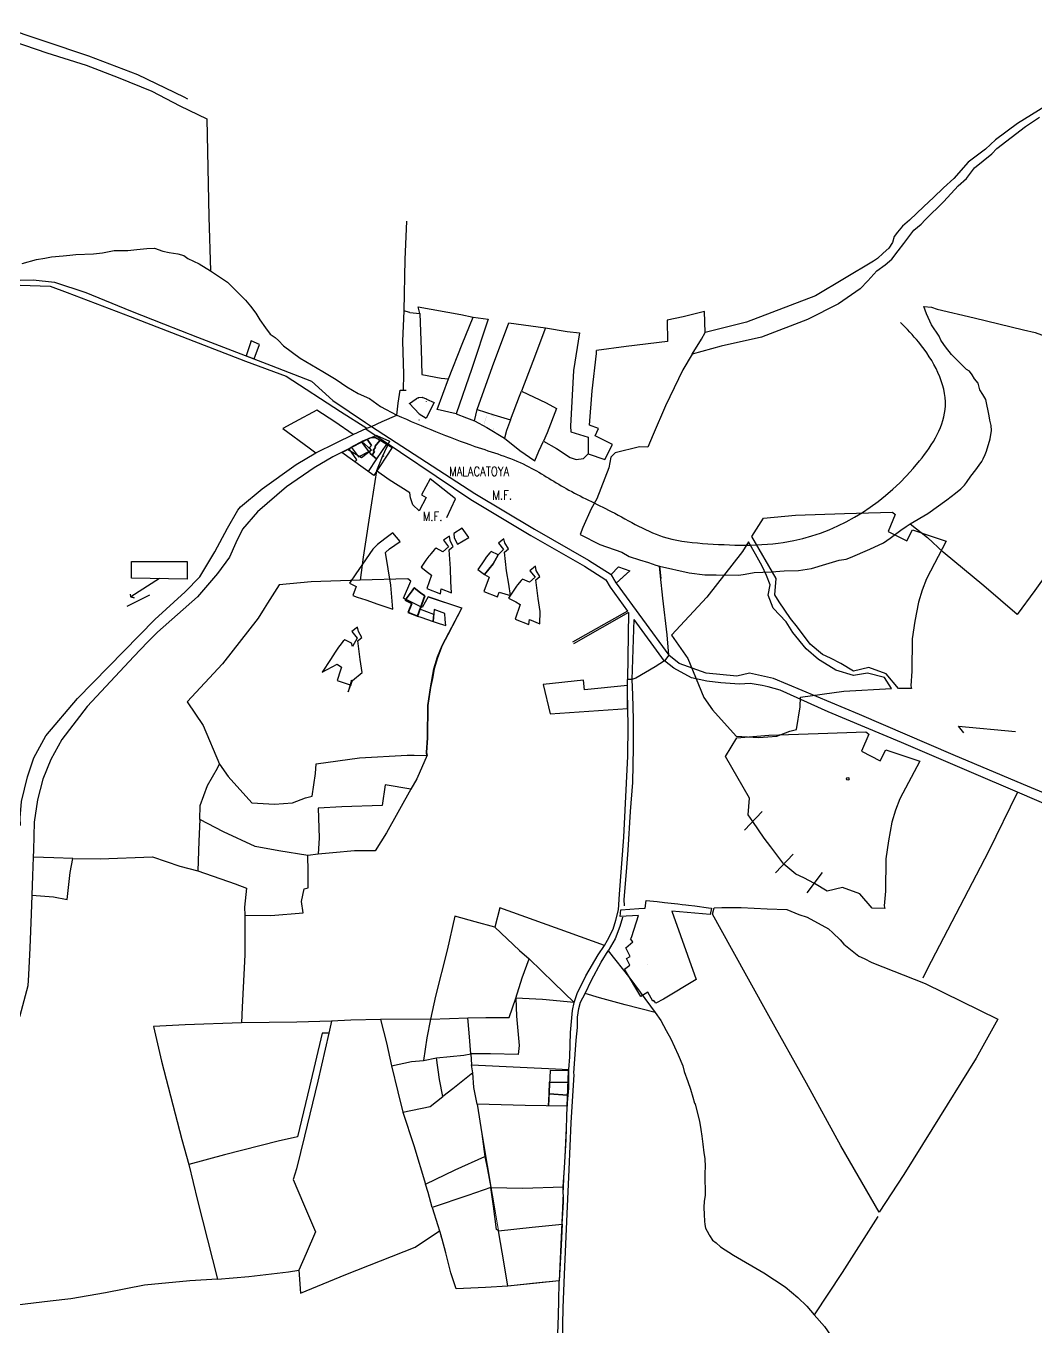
# Model space of a CAD drawing. Header units: metres. Extents: x 615852 to 659911, y 1301217 to 1325118.
# Drawn here: x 641066 to 643254, y 1320519 to 1323336 of the extents above; entities that cross this region are included whole.
import ezdxf
from ezdxf.enums import TextEntityAlignment as Align

# ---------------------------------------------------------------- set-up
doc = ezdxf.new("R2010")
doc.units = ezdxf.units.M
doc.layers.add('1ER CEDULA', color=7, linetype='Continuous', lineweight=0)
for name, color, linetype in [('2', 1, 'Continuous'), ('Circulo', 2, 'Continuous'), ('CVL_CUADCON_LIN', 8, 'Continuous'), ('CVL_CUADCON_TIT', 1, 'Continuous')]:
    doc.layers.add(name, color=color, linetype=linetype)
doc.styles.add('ROMANS', font='ROMANS', dxfattribs={"height": 0.2})

# ---------------------------------------------------------------- blocks, each defined once
blk = doc.blocks.new('f')
at = {"color": 2, "ltscale": 10, "flags": 128}
for points in [[(626128.5, 1343141.1), (626128.6, 1343140.4), (626128.6, 1343140.8), (626128.8, 1343140.8), (626128.6, 1343140.8), (626128.4, 1343140.7)], [(626142.9, 1343151), (626142.9, 1343150.4), (626142.9, 1343150.7), (626143.1, 1343150.7), (626142.9, 1343150.7), (626142.7, 1343150.7)], [(626147.5, 1343153.2), (626147.5, 1343152.6), (626147.5, 1343152.9), (626147.7, 1343152.9), (626147.5, 1343152.9), (626147.3, 1343152.9)], [(626156.7, 1343154.3), (626156.7, 1343153.7), (626156.7, 1343154), (626157, 1343154), (626156.7, 1343154), (626156.5, 1343154)], [(626165.5, 1343150.9), (626165.5, 1343150.2), (626165.5, 1343150.5), (626165.7, 1343150.5), (626165.5, 1343150.5), (626165.3, 1343150.5)]]:
    blk.add_lwpolyline(points, dxfattribs=at)
at = {"color": 3, "ltscale": 10, "flags": 128}
for points in [[(626128.6, 1343140.8), (626142.9, 1343150.7)], [(626128.6, 1343140.8), (626149.6, 1343118.7)], [(626147.5, 1343152.9), (626142.9, 1343150.7)], [(626156.7, 1343154), (626147.5, 1343152.9)], [(626165.5, 1343150.5), (626156.7, 1343154)]]:
    blk.add_lwpolyline(points, dxfattribs=at)
at = {"color": 1, "ltscale": 10, "flags": 128}
for points in [[(626164.6, 1343145), (626164.6, 1343144.3), (626164.6, 1343144.7), (626164.8, 1343144.7), (626164.6, 1343144.7), (626164.4, 1343144.7)], [(626181.7, 1343143.4), (626164.9, 1343108.9)], [(626149.6, 1343118.7), (626164.9, 1343108.9)]]:
    blk.add_lwpolyline(points, dxfattribs=at)
at = {"layer": '2', "color": 3, "linetype": 'Continuous'}
blk.add_line((626165.5, 1343150.5), (626181.7, 1343143.4), dxfattribs=at)
blk = doc.blocks.new('d1')
at = {"color": 3, "ltscale": 10}
for p, q in [((626133.2, 1343098.4), (626143.6, 1343112.6)), ((626143.6, 1343112.6), (626170.8, 1343097.3)), ((626098.2, 1343074.9), (626120.2, 1343087.3)), ((626120.2, 1343087.3), (626123.4, 1343083.2)), ((626123.4, 1343083.2), (626137.7, 1343071.9)), ((626127.8, 1343079.7), (626132.5, 1343087.4)), ((626129.7, 1343089.8), (626134.3, 1343097.3)), ((626132.5, 1343087.4), (626129.7, 1343089.8)), ((626134.3, 1343097.3), (626133.2, 1343098.4)), ((626157.7, 1343104.6), (626137.7, 1343071.9)), ((626137.7, 1343071.9), (626120.1, 1343043.9)), ((626137.7, 1343071.9), (626127.8, 1343079.7))]:
    blk.add_line(p, q, dxfattribs=at)
at = {"color": 3, "ltscale": 10, "flags": 128}
for points in [[(626104.6, 1343107.1), (626116, 1343113.5), (626125.7, 1343100.1), (626121.6, 1343095.6), (626124.3, 1343091.2), (626121.6, 1343085.5)], [(626116, 1343113.5), (626119.8, 1343115.6), (626124.6, 1343117.4), (626133.9, 1343117.6), (626142.3, 1343113.3), (626143.6, 1343112.6), (626133.2, 1343098.4), (626134.3, 1343097.3), (626129.7, 1343089.8), (626132.5, 1343087.4), (626127.8, 1343079.7), (626123.4, 1343083.2), (626121.6, 1343085.5), (626124.3, 1343091.2), (626121.6, 1343095.6), (626125.7, 1343100.1)]]:
    blk.add_lwpolyline(points, close=True, dxfattribs=at)
blk.add_lwpolyline([(626170.8, 1343097.3), (626132.6, 1343035.6)], dxfattribs=at)
at = {"color": 1, "ltscale": 10, "flags": 128}
blk.add_lwpolyline([(626153.9, 1343077.8), (626150.4, 1343079)], dxfattribs=at)
blk = doc.blocks.new('di')
at = {"color": 3, "ltscale": 10}
for p, q in [((626132.6, 1343035.6), (626061.7, 1343083)), ((626094.8, 1343067.9), (626077.2, 1343091.7)), ((626082.7, 1343094.7), (626098.2, 1343074.9)), ((626090.7, 1343063.6), (626094.8, 1343067.9))]:
    blk.add_line(p, q, dxfattribs=at)
at = {"color": 4, "ltscale": 10, "flags": 128}
blk.add_lwpolyline([(626077.2, 1343091.7), (626061.7, 1343083)], dxfattribs=at)
at = {"color": 3, "ltscale": 10, "flags": 128}
blk.add_lwpolyline([(626104.6, 1343107.1), (626082.7, 1343094.7)], dxfattribs=at)
at = {"color": 4}
blk.add_blockref('d1', (0, 0), dxfattribs=at)
blk = doc.blocks.new('d-1')
at = {"color": 3, "ltscale": 10}
blk.add_line((626077.2, 1343091.7), (626082.7, 1343094.7), dxfattribs=at)
at = {"color": 4}
blk.add_blockref('di', (0, 0), dxfattribs=at)

msp = doc.modelspace()

# ---------------------------------------------------------------- linework, layer by layer
at = {"color": 1, "ltscale": 10, "flags": 128}
for points in [[(641917.58558, 1322483.72647), (641917.58558, 1322483.03249), (641917.58558, 1322483.37948), (641917.8227, 1322483.37948), (641917.58558, 1322483.37948), (641917.37136, 1322483.37948)], [(641750.10215, 1322412.77605), (641771.38243, 1322423.87183), (641786.34753, 1322403.59649), (641808.69237, 1322415.24751), (641793.72737, 1322435.52275), (641809.18256, 1322443.58134), (641814.02247, 1322445.18949), (641823.32211, 1322445.1141), (641831.56653, 1322440.55718), (641846.7275, 1322431.42272), (641859.5757, 1322423.68169), (641819.41996, 1322363.1874), (641750.10215, 1322412.77605)]]:
    msp.add_lwpolyline(points, dxfattribs=at)
at = {"color": 1, "lineweight": 30}
msp.add_lwpolyline([(641913.93547, 1322058.53914), (641921.27909, 1322056.02301), (641948.08449, 1322046.99687), (641949.30213, 1322062.16719), (641919.4187, 1322073.612), (641913.93547, 1322058.53914)], close=True, dxfattribs=at)
at = {"color": 1}
msp.add_lwpolyline([(642369.27242, 1321858.65657), (642368.97802, 1321908.35567), (642275.69092, 1321899.05077), (642273.69842, 1321919.45367), (642186.36702, 1321910.39417), (642201.21182, 1321846.49587)], close=True, dxfattribs=at)
at = {"layer": '1ER CEDULA', "color": 1, "ltscale": 0.5, "flags": 128}
msp.add_lwpolyline([(642238.40102, 1320997.37317), (642221.35602, 1320619.23217), (642109.54002, 1320607.27017), (642043.03002, 1321001.59917)], close=True, dxfattribs=at)
at = {"layer": '2', "color": 1, "linetype": 'Continuous'}
for p, q in [((641053.31702, 1322786.05717), (641081.26702, 1322787.01417)), ((641081.26702, 1322787.01417), (641081.26702, 1322787.01417)), ((641081.26702, 1322787.01417), (641127.75002, 1322781.32417)), ((641127.75002, 1322781.32417), (641195.54002, 1322759.07017)), ((641195.54002, 1322759.07017), (641292.25902, 1322719.47117)), ((641292.25902, 1322719.47117), (641363.59402, 1322691.11017)), ((641897.44702, 1322715.64817), (641884.49702, 1322719.23417)), ((641897.44702, 1322715.64817), (641919.03902, 1322713.56917)), ((641363.59402, 1322691.11017), (641437.21602, 1322662.74317)), ((642034.87902, 1322705.95417), (642067.13702, 1322701.56517)), ((642112.09102, 1322693.84517), (642191.08402, 1322682.49517)), ((641437.21602, 1322662.74317), (641597.15302, 1322601.40817)), ((641597.15302, 1322601.40817), (641684.22802, 1322567.16717)), ((641684.22802, 1322567.16717), (641730.89002, 1322525.13317)), ((641730.89002, 1322525.13317), (641801.16802, 1322477.45817)), ((642037.46202, 1322481.53317), (642043.35602, 1322505.91917)), ((641774.69202, 1322452.09917), (641804.70002, 1322465.25217)), ((641801.16802, 1322477.45817), (641814.61602, 1322469.04317)), ((641804.70002, 1322465.25217), (641814.61602, 1322469.04317)), ((642981.37802, 1322258.16817), (643018.66502, 1322228.35317)), ((642438.74802, 1322166.80617), (642441.23302, 1322139.60717)), ((642458.92702, 1321973.60917), (642448.99302, 1321961.43017)), ((642378.53302, 1321921.42417), (642369.13202, 1321921.44417)), ((643213.91802, 1321677.19417), (643151.40402, 1321548.72617)), ((641698.87202, 1321543.16117), (641676.76102, 1321540.15817)), ((643151.40402, 1321548.72617), (643018.25002, 1321293.84017)), ((643018.25002, 1321293.84017), (643008.5628, 1321274.32849)), ((641727.84702, 1321181.44317), (641722.20302, 1321155.02317)), ((641942.54602, 1321185.81717), (641834.05502, 1321184.52217)), ((642029.79002, 1321110.40417), (642031.01102, 1321086.76517)), ((641927.37002, 1321096.13417), (641955.33002, 1321102.17417)), ((642034.02402, 1321069.47617), (642031.01102, 1321086.76517)), ((642911.13399, 1320758.44181), (642833.95702, 1320637.25017)), ((642833.95702, 1320637.25017), (642773.29802, 1320545.37617))]:
    msp.add_line(p, q, dxfattribs=at)
at = {"layer": '2', "color": 1, "linetype": 'Continuous', "lineweight": 30}
for p, q in [((641322.94302, 1320609.69817), (641238.04902, 1320593.10417)), ((641420.52502, 1320618.89517), (641322.94302, 1320609.69817)), ((641481.00102, 1320622.32517), (641420.52502, 1320618.89517)), ((641118.08902, 1320574.55117), (640987.21202, 1320559.57917)), ((641163.07102, 1320579.79317), (641118.08902, 1320574.55117)), ((641238.04902, 1320593.10417), (641163.07102, 1320579.79317))]:
    msp.add_line(p, q, dxfattribs=at)
at = {"layer": '2', "color": 1, "linetype": 'Continuous'}
for points in [[(641009.99702, 1323336.38617), (641201.43202, 1323271.93417), (641307.29502, 1323231.30017), (641407.55302, 1323183.05317), (641415.92902, 1323178.96917)], [(641037.36802, 1323303.54217), (641110.74202, 1323278.22617), (641196.05402, 1323251.35917)], [(641196.05402, 1323251.35917), (641265.36002, 1323224.78117), (641338.21802, 1323195.65317), (641399.38102, 1323163.24717), (641457.50602, 1323135.67517)], [(643344.37902, 1323206.14517), (643214.12802, 1323125.34717), (643166.54302, 1323089.86717), (643144.65102, 1323069.83517), (643106.99002, 1323041.45017), (643076.17502, 1323006.44217), (643053.77502, 1322986.15817), (643031.88102, 1322965.10917), (643011.00602, 1322945.33017), (642980.20202, 1322915.91317), (642964.93202, 1322903.23817), (642954.23302, 1322889.79117), (642946.59202, 1322880.65817), (642943.26202, 1322867.44917), (642935.10602, 1322855.01317), (642922.88802, 1322844.11017), (642910.41602, 1322833.20817), (642901.76502, 1322827.38117), (642776.09902, 1322752.41817), (642627.09502, 1322695.29617), (642537.61502, 1322672.35717)], [(641457.50602, 1323135.67517), (641462.14702, 1322923.44917), (641465.46102, 1322806.02417)], [(642873.18402, 1322766.95317), (642889.98802, 1322784.20017), (642909.59702, 1322806.27017), (642927.66302, 1322819.19317), (642941.66302, 1322831.61717), (642955.67402, 1322849.63217), (642967.64802, 1322865.11017), (642989.30402, 1322894.03717), (643005.33802, 1322907.47317), (643013.99502, 1322916.35017), (643054.22102, 1322956.42117), (643085.79602, 1322990.15617), (643103.61302, 1323005.87617), (643120.93802, 1323029.22117), (643139.51702, 1323044.43117), (643158.35002, 1323059.64017), (643169.29902, 1323071.05317), (643231.39102, 1323118.70217), (643261.41302, 1323138.97117)], [(641889.98202, 1322913.90217), (641886.76102, 1322830.80117), (641884.49702, 1322719.23417)], [(641057.71102, 1322821.88317), (641088.72602, 1322830.96717), (641106.77002, 1322833.47017), (641121.25802, 1322836.23517), (641146.41702, 1322838.97717), (641160.64802, 1322840.47217), (641173.60802, 1322841.71517), (641211.97502, 1322843.15917), (641231.54302, 1322845.15117), (641256.96102, 1322850.43417), (641286.43302, 1322850.11717), (641306.25402, 1322852.10917), (641327.60102, 1322854.60517), (641344.62502, 1322855.07717), (641362.65102, 1322848.93917), (641375.85702, 1322846.11617), (641394.65202, 1322843.28017), (641407.60202, 1322839.44117), (641416.48102, 1322832.81417), (641441.10102, 1322821.07117), (641465.46102, 1322806.02417)], [(641465.46102, 1322806.02417), (641502.75802, 1322781.54717), (641517.21102, 1322767.28417), (641529.63302, 1322754.29617), (641541.80402, 1322742.32517), (641552.44902, 1322729.84917), (641563.59602, 1322714.32217), (641572.45902, 1322700.32517), (641584.87202, 1322682.50817), (641594.75302, 1322669.27117), (641605.66202, 1322661.62417), (641613.27002, 1322655.00017), (641623.91802, 1322643.79417), (641660.19502, 1322617.03217), (641709.17102, 1322588.46317), (641737.59002, 1322570.61217), (641761.18602, 1322554.80517), (641785.80102, 1322540.52017), (641810.16902, 1322529.54017), (641834.01602, 1322512.46217), (641869.29202, 1322493.58017)], [(641053.29402, 1322774.87417), (641118.07802, 1322772.95817), (641155.39802, 1322759.40917), (641291.47102, 1322707.02017), (641541.27602, 1322610.42217), (641629.37102, 1322577.95817), (641747.35502, 1322501.46317), (641804.70002, 1322465.25217)], [(642873.18402, 1322766.95317), (642825.86002, 1322735.03117), (642759.22302, 1322700.86117), (642659.04002, 1322662.44317), (642572.36102, 1322642.80217), (642509.31602, 1322625.90817)], [(641884.49702, 1322719.23417), (641881.31202, 1322653.67017), (641883.96002, 1322582.75617), (641882.99702, 1322547.68517)], [(641919.03902, 1322713.56917), (641915.76602, 1322728.06317), (642007.95902, 1322711.34817), (642034.87902, 1322705.95417)], [(641919.03902, 1322713.56917), (641922.18002, 1322635.53817), (641923.59202, 1322581.65517), (641965.49702, 1322573.43417), (641980.99302, 1322572.38417)], [(642537.61502, 1322672.35717), (642535.67702, 1322718.36317), (642489.66702, 1322706.76917), (642455.35302, 1322699.72617), (642455.51102, 1322653.47017), (642366.05402, 1322642.22317), (642302.01102, 1322633.71717)], [(642981.37802, 1322258.16817), (643020.04302, 1322280.45117), (643061.26502, 1322310.35417), (643079.84202, 1322325.05517), (643091.04002, 1322334.18117), (643099.18602, 1322341.78817), (643103.77302, 1322348.13217), (643112.94702, 1322361.32917), (643123.64602, 1322375.03017), (643130.78102, 1322385.18117), (643136.38702, 1322393.04817), (643139.44902, 1322399.14117), (643144.04102, 1322408.53517), (643147.10502, 1322415.89917), (643154.52802, 1322442.06117), (643157.36102, 1322460.60817), (643156.87502, 1322471.28317), (643154.35802, 1322482.72517), (643152.85302, 1322492.13217), (643145.05002, 1322527.22117), (643139.22902, 1322538.16217), (643132.64502, 1322548.59617), (643128.86302, 1322562.83717), (643121.00702, 1322572.25717), (643115.68902, 1322580.65517), (643109.86202, 1322588.80117), (643103.26402, 1322592.88117), (643083.99402, 1322611.72917), (643071.06402, 1322624.97217), (643057.88702, 1322641.52017), (643054.08702, 1322646.86517), (643048.26202, 1322655.77317), (643043.96102, 1322664.93117), (643027.49702, 1322689.11117), (643016.87502, 1322712.76917), (643010.81202, 1322729.30217), (643027.57602, 1322727.23317), (643040.01802, 1322723.39417)], [(643040.01802, 1322723.39417), (643120.01002, 1322704.16417), (643226.92102, 1322678.77617), (643252.56902, 1322672.36817), (643313.49902, 1322650.12817), (643364.27702, 1322632.35717)], [(641980.99302, 1322572.38417), (642010.87402, 1322647.04117), (642034.87902, 1322705.95417)], [(642067.13702, 1322701.56517), (642031.60002, 1322594.89617), (641997.85902, 1322496.86617)], [(642043.35602, 1322505.91917), (642076.32502, 1322599.12217), (642112.09102, 1322693.84517)], [(642191.08402, 1322682.49517), (642163.74802, 1322610.12017), (642139.47702, 1322545.36317)], [(642191.08402, 1322682.49517), (642238.32402, 1322674.51617), (642265.25102, 1322672.17217)], [(642265.25102, 1322672.17217), (642252.37802, 1322590.61717), (642245.52102, 1322469.65517), (642246.00402, 1322457.70917), (642283.58302, 1322446.19317), (642284.01602, 1322410.10217)], [(642509.31602, 1322625.90817), (642529.45402, 1322657.88817), (642537.61502, 1322672.35717)], [(642284.01602, 1322410.10217), (642319.81402, 1322397.31917), (642336.90502, 1322430.32217), (642299.08602, 1322448.70117), (642306.23402, 1322464.95217), (642286.43202, 1322472.11017), (642292.17502, 1322546.05617), (642302.25102, 1322626.85517), (642302.01102, 1322633.71717)], [(642509.31602, 1322625.90817), (642488.92102, 1322592.14917), (642451.15502, 1322513.69617), (642424.85802, 1322451.73917), (642412.86002, 1322424.57017), (642394.82302, 1322425.37117), (642342.71002, 1322412.01117), (642332.78302, 1322402.88317), (642328.92302, 1322379.50917), (642302.86902, 1322312.46817), (642290.12002, 1322290.63817)], [(641997.85902, 1322496.86617), (641956.71902, 1322506.10217), (641980.99302, 1322572.38417)], [(641869.29202, 1322493.58017), (641872.14102, 1322519.49717), (641876.51902, 1322547.69917), (641889.47602, 1322547.67117)], [(642115.46602, 1322483.40117), (642135.13602, 1322534.95217), (642139.47702, 1322545.36317)], [(642139.47702, 1322545.36317), (642193.03402, 1322520.34217), (642215.36602, 1322507.84217), (642195.18502, 1322455.02117), (642187.01702, 1322436.99417)], [(643573.66502, 1322526.56817), (643555.30602, 1322494.58417), (643520.41102, 1322452.72317), (643495.19602, 1322422.78617), (643460.32502, 1322392.10817), (643439.19802, 1322373.34517), (643381.61602, 1322295.18917), (643251.41002, 1322114.00117), (643212.93802, 1322062.23517), (643141.41902, 1322124.14517), (643052.64502, 1322196.76717), (643018.66502, 1322228.35317)], [(641774.69202, 1322452.09917), (641734.85902, 1322479.12417), (641696.29202, 1322504.11217), (641647.71202, 1322478.80017), (641622.02202, 1322464.62217), (641679.60902, 1322422.56517), (641693.81502, 1322412.36917)], [(641814.61602, 1322469.04317), (641837.75902, 1322479.92217), (641869.29202, 1322493.58017)], [(641997.85902, 1322496.86617), (642020.19902, 1322487.92317), (642037.46202, 1322481.53317)], [(642043.35602, 1322505.91917), (642079.15602, 1322494.40617), (642115.46602, 1322483.40117)], [(642037.46202, 1322481.53317), (642064.36302, 1322466.98917), (642102.42502, 1322443.52717)], [(642115.46602, 1322483.40117), (642107.28702, 1322460.29017), (642102.42502, 1322443.52717)], [(641693.81502, 1322412.36917), (641737.81402, 1322433.87917), (641774.69202, 1322452.09917)], [(641762.68202, 1322419.08517), (641775.40302, 1322427.44517), (641793.20702, 1322436.55717)], [(641793.20702, 1322436.55717), (641814.76402, 1322417.70417), (641792.87902, 1322400.97617), (641762.68202, 1322419.08517)], [(641826.00902, 1322449.44917), (641813.04102, 1322444.39417), (641793.20702, 1322436.55717)], [(641826.00902, 1322449.44917), (641853.17002, 1322437.44717), (641837.34602, 1322403.17017), (641825.59602, 1322372.95117)], [(642102.42502, 1322443.52717), (642135.65302, 1322416.77017), (642168.12802, 1322394.84517), (642176.81002, 1322415.41217), (642187.01702, 1322436.99417)], [(642187.01702, 1322436.99417), (642215.44102, 1322421.68417), (642244.87302, 1322402.30717), (642258.07502, 1322397.45017), (642273.83202, 1322399.70417), (642284.01602, 1322410.10217)], [(641053.66102, 1321605.01617), (641053.44102, 1321621.53617), (641056.30902, 1321656.85717), (641069.12502, 1321710.71017), (641082.92902, 1321751.59917), (641108.69002, 1321799.32517), (641177.45602, 1321880.25317), (641344.98902, 1322051.19617), (641410.66402, 1322111.03717), (641442.49002, 1322143.50117), (641475.12402, 1322197.82017), (641502.41502, 1322248.59317), (641525.10902, 1322287.93817), (641530.96702, 1322295.29617), (641577.79702, 1322334.33617), (641651.33202, 1322386.53517), (641693.81502, 1322412.36917)], [(641762.68202, 1322419.08517), (641730.89102, 1322403.14117), (641690.44402, 1322379.59117), (641630.65202, 1322338.29117), (641567.53002, 1322284.03617), (641535.18602, 1322246.74417), (641520.38802, 1322217.04017), (641506.85802, 1322186.06217), (641481.12302, 1322150.53517), (641437.31802, 1322100.05217), (641350.52202, 1322023.48217), (641328.88102, 1322002.17917)], [(641825.59602, 1322372.95117), (641814.78202, 1322303.84417), (641796.49902, 1322186.46517), (641790.04402, 1322136.41117)], [(641977.32102, 1322272.23917), (641996.20602, 1322312.35517), (641941.67002, 1322355.42217), (641923.05202, 1322321.15117), (641932.94902, 1322315.53917), (641917.64402, 1322286.34417), (641903.95102, 1322299.33517), (641898.90202, 1322314.84917), (641897.65402, 1322325.78017), (641852.99602, 1322353.83117), (641825.59602, 1322372.95117)], [(642290.12002, 1322290.63817), (642272.50602, 1322250.52017), (642266.37702, 1322235.28417), (642309.26902, 1322213.33617), (642357.00002, 1322196.96917), (642372.98702, 1322187.53217), (642395.33102, 1322180.36817), (642414.37302, 1322174.22817), (642430.11402, 1322168.60317), (642438.74802, 1322166.80617)], [(642438.74802, 1322166.80617), (642502.49002, 1322152.18417), (642536.52602, 1322147.53817), (642561.17102, 1322147.74017), (642609.95102, 1322147.12817), (642623.93002, 1322149.38617), (642643.75402, 1322152.64817), (642680.85102, 1322154.09417), (642708.80402, 1322156.32217), (642739.29302, 1322157.02017), (642768.01302, 1322161.78817), (642798.77402, 1322170.61817), (642827.50202, 1322179.45317), (642843.00502, 1322181.70717), (642852.41402, 1322185.50017), (642894.37202, 1322203.20117), (642923.62002, 1322217.37217), (642938.37602, 1322226.99817), (642961.27902, 1322244.74017), (642972.72902, 1322252.84917), (642981.37802, 1322258.16817)], [(642458.92702, 1321973.60917), (642454.95302, 1322017.58517), (642445.97202, 1322097.40817), (642440.73602, 1322144.94517), (642438.24002, 1322166.55317)], [(642010.45202, 1322076.47317), (641979.58902, 1322018.08417), (641967.59902, 1321994.98117), (641957.12702, 1321968.31817), (641949.96402, 1321944.44217), (641946.36202, 1321923.10117), (641942.51102, 1321903.54017), (641936.84202, 1321865.17517), (641936.80302, 1321846.62217), (641935.97402, 1321814.34717), (641935.93402, 1321795.03117), (641933.58102, 1321763.26717), (641934.84002, 1321757.41917)], [(641328.88102, 1322002.17917), (641299.85202, 1321970.72617), (641198.50802, 1321862.92717), (641143.48002, 1321791.11817), (641119.76202, 1321747.96317), (641102.14302, 1321705.30317), (641091.12402, 1321660.34117), (641083.91102, 1321612.57617), (641082.00702, 1321551.83817), (641081.21202, 1321536.33717)], [(642448.99302, 1321961.43017), (642429.14902, 1321948.51117), (642387.17702, 1321924.20117), (642378.53302, 1321921.42417)], [(642660.52302, 1321908.11917), (642635.12602, 1321912.74717), (642612.00202, 1321911.01717), (642571.35702, 1321914.15317), (642541.12902, 1321917.26717), (642507.86202, 1321924.96217), (642469.54002, 1321945.37517), (642448.99302, 1321961.43017)], [(643404.85702, 1321618.58917), (643325.91102, 1321652.30417), (643226.65602, 1321693.94117), (643074.60102, 1321758.05517), (642872.03402, 1321845.65817), (642685.70702, 1321923.06017), (642633.64702, 1321934.86217), (642606.19402, 1321928.31217), (642539.38702, 1321934.55317), (642480.99402, 1321955.77117), (642458.92702, 1321973.60917)], [(642318.90102, 1321345.13517), (642326.03802, 1321356.55717), (642338.02902, 1321380.16817), (642343.91402, 1321400.23317), (642349.54902, 1321422.33217), (642351.90602, 1321456.12917), (642361.30902, 1321579.62717), (642369.55002, 1321755.48217), (642370.44802, 1321821.05117), (642368.82402, 1321895.26717), (642369.13202, 1321921.44417)], [(642378.53302, 1321921.42417), (642380.24202, 1321888.12617), (642381.40102, 1321834.24417), (642381.27602, 1321774.01017), (642379.59402, 1321698.27717), (642374.89002, 1321635.00317), (642369.89002, 1321551.90617), (642366.48902, 1321504.89517), (642361.02902, 1321444.92717), (642361.56314, 1321430.84511)], [(643213.91802, 1321677.19417), (643114.15602, 1321719.59517), (642962.35702, 1321784.72517), (642803.70102, 1321851.39417), (642699.62902, 1321898.12417), (642673.47502, 1321905.29617), (642660.52302, 1321908.11917)], [(641934.79991, 1321757.32805), (641912.37502, 1321706.38217), (641899.88002, 1321684.04417)], [(641442.41602, 1321617.91717), (641443.24102, 1321648.41317), (641459.08302, 1321691.33117), (641480.75702, 1321729.15417), (641485.34902, 1321738.29317)], [(641899.88002, 1321684.04417), (641844.25702, 1321693.05717), (641837.30502, 1321648.59517), (641749.89802, 1321645.47617), (641699.07702, 1321642.28017), (641700.97702, 1321578.23017), (641698.87202, 1321543.16117)], [(641899.88002, 1321684.04417), (641846.83602, 1321589.10317), (641822.61902, 1321550.27017), (641777.90202, 1321550.11017), (641730.38202, 1321545.63617), (641698.87202, 1321543.16117)], [(644775.81302, 1321002.41917), (644724.02702, 1321023.87717), (644652.69802, 1321055.28917), (644506.99102, 1321117.61017), (644350.37102, 1321185.80117), (644169.63302, 1321262.93717), (643960.46902, 1321354.62017), (643732.01202, 1321453.96917), (643433.74602, 1321582.43917), (643213.91802, 1321677.19417)], [(641442.41602, 1321617.91717), (641440.28602, 1321570.90317), (641438.37402, 1321506.86117)], [(641676.76102, 1321540.15817), (641613.51902, 1321550.45817), (641562.21602, 1321559.46217), (641493.68302, 1321591.37617), (641442.41602, 1321617.91717)], [(641081.21202, 1321536.33717), (641080.36702, 1321496.18317), (641078.24702, 1321453.99817)], [(641078.24702, 1321453.99817), (641125.49602, 1321450.34017), (641155.46502, 1321444.93917), (641161.93802, 1321503.12617), (641167.08302, 1321533.61317)], [(641167.08302, 1321533.61317), (641126.43502, 1321535.22417), (641081.21202, 1321536.33717)], [(641167.08302, 1321533.61317), (641226.28002, 1321532.98017), (641339.85802, 1321537.31417), (641399.26902, 1321517.11017), (641438.37402, 1321506.86117)], [(641540.05702, 1321410.57717), (641596.20602, 1321410.45817), (641666.34102, 1321415.90117), (641662.83402, 1321440.30617), (641668.48102, 1321467.99717), (641677.37702, 1321469.75717), (641677.45202, 1321505.84617), (641676.76102, 1321540.15817)], [(641438.37402, 1321506.86117), (641519.36502, 1321478.98717), (641543.73502, 1321469.27817), (641539.33102, 1321428.36917), (641540.05702, 1321410.57717)], [(641078.24702, 1321453.99817), (641077.14602, 1321413.08217), (641074.19902, 1321339.89317), (641071.02902, 1321281.44517), (641069.96302, 1321257.55717), (641052.29702, 1321192.53117), (641029.81702, 1321133.61617), (641006.07902, 1321080.80317), (640988.69702, 1321030.26417), (640964.90202, 1320950.00217), (640947.71502, 1320870.74317), (640938.95602, 1320812.81617), (640937.10402, 1320777.49217), (640910.02602, 1320706.89617), (640858.30402, 1320636.60517), (640838.70702, 1320620.12717)], [(642318.90102, 1321345.13517), (642241.46702, 1321373.00217), (642092.18502, 1321426.43517), (642081.93502, 1321384.52217)], [(641540.05702, 1321410.57717), (641539.87902, 1321324.92817), (641534.56202, 1321211.33417), (641532.96702, 1321177.53517)], [(642081.93502, 1321384.52217), (642039.27602, 1321396.55817), (641995.09302, 1321408.59617), (641978.42502, 1321334.92817), (641952.81202, 1321235.60917), (641942.54602, 1321185.81717)], [(642358.0842, 1321406.67122), (642357.88718, 1321405.93823), (642352.52302, 1321385.98217), (642342.30602, 1321359.82617), (642327.26102, 1321333.42717)], [(642081.93502, 1321384.52217), (642135.44002, 1321334.59517), (642155.72802, 1321316.50817)], [(642253.60302, 1321222.01017), (642259.74102, 1321241.31317), (642279.13002, 1321279.64817), (642305.39302, 1321325.08617), (642318.90102, 1321345.13517)], [(642277.01702, 1321241.02217), (642290.79702, 1321269.71217), (642312.22002, 1321309.06017), (642327.26102, 1321333.42717)], [(642327.26102, 1321333.42717), (642374.14102, 1321274.36417), (642429.12002, 1321200.03617)], [(642127.09502, 1321230.91917), (642141.16002, 1321275.11217), (642155.72802, 1321316.50817)], [(642155.72802, 1321316.50817), (642209.73702, 1321264.54617), (642253.60302, 1321222.01017)], [(642022.83802, 1321188.69717), (642062.22002, 1321189.12217), (642112.78102, 1321189.52317), (642127.09502, 1321230.91917)], [(642127.09502, 1321230.91917), (642128.28402, 1321192.03217), (642134.50402, 1321128.22717), (642132.43202, 1321109.42417), (642072.21902, 1321110.31417), (642029.79002, 1321110.40417)], [(642253.60302, 1321222.01017), (642185.01702, 1321228.00117), (642127.09502, 1321230.91917)], [(642213.38402, 1320083.24417), (642214.04702, 1320157.96317), (642217.76502, 1320235.47117), (642221.83402, 1320359.74317), (642227.94302, 1320487.56817), (642229.87202, 1320560.50517), (642232.56302, 1320632.93217), (642238.68002, 1320764.31617), (642242.94402, 1320860.37617), (642247.21802, 1320961.01117), (642253.78702, 1321065.45317), (642252.77702, 1321068.75917), (642257.75302, 1321140.41917), (642260.60402, 1321167.60717), (642260.65002, 1321189.71817), (642263.73902, 1321209.02717), (642267.07102, 1321222.74417), (642277.01702, 1321241.02217)], [(642241.61402, 1321076.40717), (642243.95902, 1321104.35917), (642245.84602, 1321156.71017), (642250.26402, 1321204.48117), (642253.60302, 1321222.01017)], [(642429.12002, 1321200.03617), (642363.85802, 1321216.44017), (642308.50202, 1321231.55217), (642277.01702, 1321241.02217)], [(642429.12002, 1321200.03617), (642441.28002, 1321182.72817), (642452.92202, 1321160.84617), (642463.04702, 1321142.78017), (642478.72902, 1321108.69017), (642488.84102, 1321084.27017), (642492.11902, 1321072.31817), (642499.95002, 1321050.44517), (642505.50402, 1321033.65917), (642510.80402, 1321016.62017), (642514.08002, 1321003.65117), (642515.34602, 1321001.36117), (642524.92502, 1320964.99717), (642527.68302, 1320946.94617), (642530.19202, 1320931.94617), (642532.44402, 1320915.16817), (642534.18302, 1320896.10317), (642536.69802, 1320883.64417), (642537.16902, 1320865.85217), (642536.88802, 1320852.63717), (642536.86402, 1320841.45417), (642536.59602, 1320834.59317), (642537.57902, 1320818.57917), (642537.04002, 1320803.58517), (642534.98202, 1320791.64517), (642534.19202, 1320777.92217), (642535.17602, 1320762.67117), (642535.65502, 1320748.43817), (642536.65602, 1320741.06517), (642538.16302, 1320732.67517), (642541.45302, 1320726.31417), (642545.75602, 1320718.68117), (642546.51602, 1320717.40817), (642553.35402, 1320706.97317), (642560.96302, 1320700.85817), (642570.60102, 1320692.70417), (642599.02002, 1320674.85417), (642664.49002, 1320636.08417), (642710.66802, 1320605.99617), (642738.06002, 1320583.06517), (642757.83702, 1320563.70717), (642773.29802, 1320545.37617)], [(641532.96702, 1321177.53517), (641410.49702, 1321173.47417), (641342.14402, 1321169.80617), (641359.77402, 1321094.79417), (641403.37502, 1320924.67517), (641418.50702, 1320870.76317)], [(641727.84702, 1321181.44317), (641652.38402, 1321179.31517), (641532.96702, 1321177.53517)], [(641834.05502, 1321184.52217), (641769.77302, 1321183.38717), (641727.84702, 1321181.44317)], [(641834.05502, 1321184.52217), (641846.90902, 1321134.42717), (641857.98502, 1321084.84417)], [(641942.54602, 1321185.81717), (641934.07802, 1321145.42517), (641927.37002, 1321096.13417)], [(641942.54602, 1321185.81717), (641983.70802, 1321187.25517), (642022.83802, 1321188.69717)], [(642029.79002, 1321110.40417), (642026.07302, 1321155.90417), (642022.83802, 1321188.69717)], [(641722.20302, 1321155.02317), (641707.21402, 1321155.56317), (641680.04102, 1321039.22017), (641654.15402, 1320930.49817), (641612.21302, 1320921.18317), (641496.04202, 1320891.43917), (641418.50702, 1320870.76317)], [(641722.20302, 1321155.02317), (641697.85102, 1321051.12717), (641669.40202, 1320931.99017), (641652.23202, 1320861.11817), (641645.07102, 1320838.51417), (641666.81102, 1320785.35117), (641693.11002, 1320725.31517), (641672.94102, 1320678.34017), (641657.36602, 1320641.77517)], [(641955.33002, 1321102.17417), (642014.28502, 1321107.38717), (642029.79002, 1321110.40417)], [(641857.98502, 1321084.84417), (641901.45002, 1321094.15617), (641927.37002, 1321096.13417)], [(641857.98502, 1321084.84417), (641871.58702, 1321028.14017), (641882.16702, 1320984.14917)], [(641969.13002, 1321018.27517), (641962.09102, 1321054.63417), (641955.33002, 1321102.17417)], [(642031.01102, 1321086.76517), (642136.44002, 1321081.96717), (642213.16102, 1321077.73817), (642241.61402, 1321076.40717)], [(642034.02402, 1321069.47617), (641990.50502, 1321034.49617), (641969.13002, 1321018.27517)], [(642043.03002, 1321001.59917), (642035.99102, 1321037.95717), (642034.02402, 1321069.47617)], [(642238.40102, 1320997.37317), (642241.78502, 1321036.25117), (642241.61402, 1321076.40717)], [(641882.16702, 1320984.14917), (641941.89902, 1320996.47617), (641969.13002, 1321018.27517)], [(642043.03002, 1321001.59917), (642053.31402, 1320937.53117), (642060.07202, 1320888.46517)], [(642238.40102, 1320997.37317), (642147.44602, 1320998.32817), (642043.03002, 1321001.59917)], [(642229.90802, 1320822.53517), (642232.78802, 1320863.70117), (642235.96502, 1320925.19917), (642238.40102, 1320997.37317)], [(641882.16702, 1320984.14917), (641906.15402, 1320911.91917), (641931.13402, 1320828.50517)], [(641931.13402, 1320828.50517), (641995.47702, 1320859.12117), (642060.07202, 1320888.46517)], [(642060.07202, 1320888.46517), (642066.11002, 1320859.98817), (642072.63502, 1320820.83517)], [(641418.50702, 1320870.76317), (641437.65502, 1320792.95217), (641481.00102, 1320622.32517)], [(641945.76402, 1320777.64417), (641937.19302, 1320809.93917), (641931.13402, 1320828.50517)], [(642072.63502, 1320820.83517), (642023.05602, 1320803.91217), (641945.76402, 1320777.64417)], [(642072.63502, 1320820.83517), (642142.50202, 1320819.92417), (642229.90802, 1320822.53517)], [(642089.46402, 1320727.52617), (642085.15102, 1320730.33017), (642078.64902, 1320780.66617), (642072.63502, 1320820.83517)], [(642227.45402, 1320741.97417), (642230.60302, 1320790.25617), (642229.90802, 1320822.53517)], [(641945.76402, 1320777.64417), (641958.13202, 1320738.47817), (641965.70702, 1320715.84317)], [(642089.46402, 1320727.52617), (642162.39802, 1320734.99617), (642227.45402, 1320741.97417)], [(642227.45402, 1320741.97417), (642225.32702, 1320696.48617), (642221.35602, 1320619.23217)], [(641657.36602, 1320641.77517), (641660.31202, 1320592.20917), (641758.97602, 1320632.66517), (641909.25402, 1320691.81817), (641961.91902, 1320727.16117)], [(642109.54002, 1320607.27017), (642061.51602, 1320604.83017), (641997.99202, 1320601.66017), (641986.37602, 1320636.24917), (641975.28702, 1320679.47917), (641967.72602, 1320708.97617), (641965.70702, 1320715.84317)], [(642109.54002, 1320607.27017), (642101.76502, 1320655.82917), (642089.46402, 1320727.52617)], [(641481.00102, 1320622.32517), (641548.34202, 1320628.28217), (641634.49302, 1320638.52017), (641657.36602, 1320641.77517)], [(642221.35602, 1320619.23217), (642176.88402, 1320614.49717), (642109.54002, 1320607.27017)], [(642198.80802, 1320160.53717), (642205.51702, 1320210.33617), (642207.46602, 1320292.42317), (642211.96802, 1320380.60417), (642215.68802, 1320459.12917), (642219.12002, 1320521.13417), (642220.24302, 1320572.47117), (642221.35602, 1320619.23217)], [(642773.29802, 1320545.37617), (642795.85702, 1320519.91317), (642826.50902, 1320476.13417), (642868.81302, 1320415.55617), (642896.15602, 1320369.24317), (642920.71102, 1320325.98517)]]:
    msp.add_lwpolyline(points, dxfattribs=at)
at = {"layer": 'Circulo', "color": 1, "lineweight": 30, "ltscale": 0.5}
for p, q in [((641936.96266, 1322100.52451), (641952.51212, 1322095.27872)), ((641952.51212, 1322095.27872), (641996.14256, 1322080.66846))]:
    msp.add_line(p, q, dxfattribs=at)
at = {"layer": 'Circulo', "color": 1, "lineweight": 30, "ltscale": 0.5, "flags": 128}
msp.add_lwpolyline([(641861.00146, 1322073.72092), (641856.00146, 1322125.72092), (641844.49896, 1322196.34133), (641853.74974, 1322203.84937), (641876.48286, 1322219.96774), (641860.33011, 1322238.6196), (641843.67165, 1322225.71795), (641827.46524, 1322213.41573), (641817.08314, 1322203.65321), (641787.20766, 1322159.11788), (641780.47569, 1322149.92278), (641766.61732, 1322129.59779), (641781.17037, 1322122.71165), (641774.13774, 1322103.03038), (641783.60286, 1322099.80162), (641801.831, 1322093.57379), (641828.27114, 1322084.67518), (641861.00146, 1322073.72092)], dxfattribs=at)
at = {"layer": 'CVL_CUADCON_LIN', "color": 1, "ltscale": 0.5}
for p, q in [((641285.25723, 1322079.70821), (641334.45689, 1322104.80801)), ((642622.58331, 1321595.04913), (642660.72117, 1321635.00047)), ((642689.87406, 1321502.68632), (642728.01193, 1321542.63766)), ((642758.32967, 1321458.96122), (642791.71742, 1321502.95967))]:
    msp.add_line(p, q, dxfattribs=at)
at = {"layer": 'CVL_CUADCON_LIN', "color": 1, "ltscale": 0.5, "flags": 128}
for points in [[(641542.95596, 1322622.19246), (641560.50944, 1322615.46079), (641572.04197, 1322646.38006), (641553.44959, 1322654.53259)], [(642344.4751, 1322130.13476), (642333.50299, 1322148.27457), (642349.31275, 1322165.25371), (642374.18176, 1322156.6967)], [(642239.35559, 1321020.85378), (642238.40102, 1320997.37317), (642198.11045, 1320998.24468), (642199.14515, 1321023.72368)], [(642240.46451, 1321048.13125), (642239.35559, 1321020.85378), (642199.14515, 1321023.72368), (642200.17986, 1321049.20268)]]:
    msp.add_lwpolyline(points, close=True, dxfattribs=at)
for points in [[(641553.09918, 1322653.45266), (641553.44959, 1322654.53259)], [(641542.95596, 1322622.19246), (641560.50944, 1322615.46079)], [(641802.39956, 1322464.24384), (642029.86771, 1322310.99763), (642159.66533, 1322233.34833), (642276.16145, 1322166.47688), (642321.94148, 1322137.02825), (642331.38559, 1322121.41462), (642369.24291, 1322069.52359)], [(641814.61602, 1322469.04317), (642038.17285, 1322324.33952), (642167.61068, 1322246.90545), (642284.32835, 1322179.90683), (642333.50299, 1322148.27457), (642344.4751, 1322130.13476), (642458.92702, 1321973.60917)], [(642333.50299, 1322148.27457), (642349.31275, 1322165.25371), (642374.18176, 1322156.6967)], [(642344.4751, 1322130.13476), (642374.18176, 1322156.6967)], [(642367.49065, 1322150.71391), (642344.4751, 1322130.13476)], [(642344.4751, 1322130.13476), (642333.50299, 1322148.27457)], [(642369.24291, 1322069.52359), (642249.8963, 1322001.83324)], [(642371.2163, 1322066.04426), (642251.86969, 1321998.3539)], [(642371.2163, 1322066.04426), (642369.13202, 1321921.44417)], [(642382.59151, 1322051.22668), (642378.53302, 1321921.42417)], [(642382.59151, 1322051.22668), (642448.38956, 1321961.0373)], [(642241.50032, 1321073.6102), (642201.21456, 1321074.68168), (642198.11045, 1320998.24468)], [(642238.40102, 1320997.37317), (642241.50032, 1321073.6102)], [(642239.35559, 1321020.85378), (642199.14515, 1321023.72368)], [(642240.46451, 1321048.13125), (642200.17986, 1321049.20268)], [(642238.40102, 1320997.37317), (642198.11045, 1320998.24468)]]:
    msp.add_lwpolyline(points, dxfattribs=at)
at = {"layer": 'CVL_CUADCON_LIN', "color": 1, "ltscale": 0.5, "const_width": 0.1, "flags": 128}
msp.add_lwpolyline([(642056.86828, 1322471.0412), (642076.81301, 1322458.99556), (642086.02281, 1322486.9158), (642065.92962, 1322498.74706)], close=True, dxfattribs=at)
for points in [[(642056.86828, 1322471.0412), (642065.92962, 1322498.74706)], [(642065.90376, 1322498.668), (642086.02281, 1322486.9158), (642076.81301, 1322458.99556)], [(642056.86828, 1322471.0412), (642076.81301, 1322458.99556)]]:
    msp.add_lwpolyline(points, dxfattribs=at)
at = {"layer": 'CVL_CUADCON_LIN', "color": 1, "lineweight": 30, "ltscale": 0.5, "flags": 128}
for points in [[(641294.83736, 1322140.78134), (641294.83736, 1322176.66799), (641415.00856, 1322176.66799), (641415.00856, 1322138.67042), (641294.83736, 1322140.78134)], [(641354.92296, 1322139.72588), (641292.98151, 1322099.9887), (641300.24771, 1322097.84329), (641292.98151, 1322099.9887), (641292.07975, 1322106.16392)]]:
    msp.add_lwpolyline(points, dxfattribs=at)
at = {"layer": 'CVL_CUADCON_LIN', "color": 1, "lineweight": -3, "ltscale": 0.5, "flags": 128}
msp.add_lwpolyline([(641893.71102, 1322139.75017), (641893.71102, 1322139.75017), (641893.71102, 1322139.75017)], dxfattribs=at)
at = {"layer": 'CVL_CUADCON_LIN', "color": 1, "lineweight": -3, "ltscale": 0.5}
msp.add_circle((642846.2061, 1321706.22745), 2.77572, dxfattribs=at)
at = {"layer": 'CVL_CUADCON_LIN', "color": 1, "ltscale": 0.5}
msp.add_spline([(641869.29202, 1322493.58017), (642038.63702, 1322426.13317), (642149.54523, 1322384.87879), (642236.28563, 1322334.60961), (642333.95967, 1322285.06897), (642454.34351, 1322228.00012), (642542.94384, 1322215.18286), (642729.47092, 1322222.17403), (643001.76065, 1322394.40659), (643057.69637, 1322513.67559), (642999.89611, 1322651.58034), (642960.74101, 1322694.44263)], degree=3, dxfattribs=at)
at = {"layer": 'CVL_CUADCON_TIT', "color": 1, "ltscale": 0.5, "flags": 128}
for points in [[(642638.55559, 1322230.79755), (642663.69479, 1322270.87555), (642733.06879, 1322276.82855), (642839.27779, 1322280.41555), (642942.94479, 1322283.75455), (642949.03399, 1322278.56585), (642933.57789, 1322241.88965), (642974.05679, 1322221.33195), (642986.44579, 1322244.98365), (643031.39949, 1322229.85425), (643059.68579, 1322220.47755), (643016.83279, 1322138.98555), (643007.18259, 1322114.41475), (642999.19779, 1322088.44655), (642991.74479, 1322047.54455), (642986.07579, 1322009.17955), (642985.16779, 1321939.03555), (642982.81479, 1321907.27155), (642984.07379, 1321901.42355), (642956.43949, 1321901.65685), (642929.76499, 1321933.36905), (642892.08809, 1321946.85285), (642858.94479, 1321938.94455), (642831.35269, 1321955.48895), (642808.90679, 1321967.64465), (642791.44379, 1321975.69025), (642765.00459, 1321997.35455), (642737.26669, 1322034.59645), (642722.30399, 1322053.26495), (642697.71389, 1322089.71735), (642688.12599, 1322104.25365), (642690.81679, 1322140.19015)], [(642631.21639, 1322219.09715), (642618.32079, 1322198.53855), (642540.87779, 1322099.83755), (642464.48579, 1322017.40055), (642499.50739, 1321966.36095), (642534.58279, 1321882.29755), (642553.32879, 1321855.57255), (642604.53279, 1321798.53355), (642653.81579, 1321795.37955), (642692.44079, 1321798.34755), (642720.91879, 1321809.21555), (642735.15579, 1321813.25255), (642742.87779, 1321861.77855), (642744.19279, 1321882.87055), (642837.97179, 1321895.88755), (642941.14809, 1321901.60825), (642925.94479, 1321925.75455), (642888.94479, 1321934.75455), (642858.94479, 1321929.75455), (642820.75189, 1321941.75415), (642795.94479, 1321956.75455), (642782.94479, 1321964.75455), (642755.94479, 1321987.75455), (642726.94479, 1322022.75455), (642712.94479, 1322045.75455), (642684.75189, 1322075.98255), (642673.94479, 1322103.75455), (642677.85479, 1322126.45535), (642669.94479, 1322146.75455), (642660.94479, 1322166.75455), (642646.07139, 1322192.91115), (642631.21639, 1322219.09715)], [(642581.10509, 1321754.79135), (642606.24429, 1321794.86935), (642675.61829, 1321800.82235), (642781.82729, 1321804.40935), (642885.49429, 1321807.74835), (642891.58349, 1321802.55965), (642876.12739, 1321765.88345), (642916.60629, 1321745.32575), (642928.99529, 1321768.97745), (642973.94899, 1321753.84805), (643002.23529, 1321744.47135), (642959.38229, 1321662.97935), (642949.73209, 1321638.40855), (642941.74729, 1321612.44035), (642934.29429, 1321571.53835), (642928.62529, 1321533.17335), (642927.71729, 1321463.02935), (642925.36429, 1321431.26535), (642926.62329, 1321425.41735), (642898.98899, 1321425.65065), (642872.31449, 1321457.36285), (642834.63759, 1321470.84665), (642801.49429, 1321462.93835), (642773.90219, 1321479.48275), (642751.45629, 1321491.63845), (642733.99329, 1321499.68405), (642707.55409, 1321521.34835), (642679.81619, 1321558.59025), (642664.85349, 1321577.25875), (642640.26339, 1321613.71115), (642630.67549, 1321628.24745), (642633.36629, 1321664.18395)], [(642581.10509, 1321754.79135), (642606.24429, 1321794.86935), (642675.61829, 1321800.82235), (642781.82729, 1321804.40935), (642885.49429, 1321807.74835), (642891.58349, 1321802.55965), (642876.12739, 1321765.88345), (642916.60629, 1321745.32575), (642928.99529, 1321768.97745), (642973.94899, 1321753.84805), (643002.23529, 1321744.47135), (642959.38229, 1321662.97935), (642949.73209, 1321638.40855), (642941.74729, 1321612.44035), (642934.29429, 1321571.53835), (642928.62529, 1321533.17335), (642927.71729, 1321463.02935), (642925.36429, 1321431.26535), (642926.62329, 1321425.41735), (642898.98899, 1321425.65065), (642872.31449, 1321457.36285), (642834.63759, 1321470.84665), (642801.49429, 1321462.93835), (642773.90219, 1321479.48275), (642751.45629, 1321491.63845), (642733.99329, 1321499.68405), (642707.55409, 1321521.34835), (642679.81619, 1321558.59025), (642664.85349, 1321577.25875), (642640.26339, 1321613.71115), (642630.67549, 1321628.24745), (642633.36629, 1321664.18395)], [(642553.57756, 1321413.31494), (642556.82065, 1321426.93413), (642573.57756, 1321427.31494), (642615.57756, 1321427.31494), (642671.57756, 1321424.31494), (642714.57756, 1321423.31494), (642740.57756, 1321412.31494), (642758.57756, 1321406.31494), (642804.57756, 1321381.31494), (642813.57756, 1321372.31494), (642829.57756, 1321357.31494), (642837.57756, 1321348.31494), (642870.57756, 1321322.31494), (642881.57756, 1321317.31494), (642898.57756, 1321308.31494), (643013.99876, 1321262.52324), (643171.57756, 1321185.31494), (643124.57756, 1321101.31494), (643028.57756, 1320946.31494), (642967.57756, 1320849.31494), (642914.57756, 1320767.31494), (642831.57756, 1320911.31494), (642756.57756, 1321047.31494), (642675.57756, 1321192.81494), (642594.57756, 1321338.31494)]]:
    msp.add_lwpolyline(points, close=True, dxfattribs=at)
at = {"layer": 'CVL_CUADCON_TIT', "color": 1, "lineweight": 30}
msp.add_lwpolyline([(641992.65975, 1322237.28421), (641993.88117, 1322227.9639), (642000.51998, 1322214.52417), (642025.36366, 1322228.57641), (642011.12814, 1322248.75439), (641992.65975, 1322237.28421)], dxfattribs=at)
at = {"layer": 'CVL_CUADCON_TIT', "color": 1, "lineweight": 30, "ltscale": 0.5, "flags": 128}
for points in [[(641983.42555, 1322231.54912), (641970.79582, 1322222.99845), (641981.42041, 1322208.23593), (641968.81877, 1322197.76363), (641954.37241, 1322205.55806), (641951.18243, 1322202.57121), (641943.12143, 1322193.58147), (641940.52594, 1322190.40436), (641938.6734, 1322187.93262), (641938.6734, 1322187.93262), (641932.3008, 1322179.63075), (641921.97428, 1322164.52169), (641935.68412, 1322153.50384), (641944.77728, 1322147.12244), (641934.32015, 1322118.37682), (641964.20358, 1322106.93201), (641965.04619, 1322117.43562), (641987.98444, 1322108.63892), (641986.58814, 1322133.23825), (641985.69321, 1322161.8667), (641982.67007, 1322202.26514), (641988.30897, 1322206.7794), (641991.28578, 1322208.78908), (641984.64698, 1322222.22881), (641984.64698, 1322222.22881), (641983.42555, 1322231.54912)], [(641581.74268, 1322074.63479), (641568.84708, 1322054.07619), (641491.40408, 1321955.37519), (641415.01208, 1321872.93819), (641450.03368, 1321821.89859), (641485.1091, 1321737.83514), (641503.85508, 1321711.11019), (641555.05908, 1321654.07119), (641604.34208, 1321650.91719), (641642.96708, 1321653.88519), (641671.44508, 1321664.75319), (641685.68208, 1321668.79019), (641693.40408, 1321717.31619), (641694.71908, 1321738.40819), (641788.49808, 1321751.42519), (641891.67438, 1321757.14589), (641906.96578, 1321757.19449), (641934.60008, 1321756.96119), (641933.34109, 1321762.80927), (641935.69412, 1321794.57596), (641936.60208, 1321864.71693), (641942.27126, 1321903.08318), (641949.72402, 1321943.98386), (641957.70888, 1321969.95239), (641967.35894, 1321994.52283), (642010.21212, 1322076.01518), (641981.92578, 1322085.39189), (641936.97208, 1322100.52129), (641924.58308, 1322076.86959), (641884.10418, 1322097.42725), (641899.56029, 1322134.10352), (641893.47108, 1322139.29219), (641789.80411, 1322135.95316), (641683.59508, 1322132.36619), (641614.22108, 1322126.41319), (641589.08188, 1322086.33519), (641581.74268, 1322074.63479)], [(643097.57711, 1321805.36197), (643086.28449, 1321819.92594), (643209.57091, 1321808.40091)], [(642393.24999, 1321410.03319), (642353.11914, 1321408.04484), (642354.7336, 1321422.25342), (642393.75756, 1321425.589), (642407.00476, 1321426.28434), (642409.5246, 1321442.65725), (642433.24572, 1321440.12238), (642449.41868, 1321438.29201), (642478.37016, 1321435.1753), (642487.45599, 1321433.85352), (642495.71084, 1321432.96178), (642501.42781, 1321432.44618), (642514.64307, 1321430.91109), (642544.61972, 1321426.805), (642551.27562, 1321426.14761), (642548.03253, 1321412.52841), (642464.79755, 1321419.17036), (642517.81816, 1321271.75041), (642447.24452, 1321228.87883), (642430.36617, 1321220.0356), (642426.38543, 1321225.93956), (642423.7506, 1321224.81343), (642412.97403, 1321244.01497), (642397.80036, 1321234.40648), (642362.42777, 1321294.21754), (642374.41406, 1321302.31698), (642367.0652, 1321316.80678), (642374.90502, 1321321.56537), (642365.53611, 1321339.87385), (642380.26821, 1321353.38543), (642375.28829, 1321359.6596), (642377.1053, 1321361.37084), (642378.58924, 1321364.86672), (642393.24999, 1321410.03319)], [(642412.77591, 1321303.72542), (642412.77591, 1321303.72542)]]:
    msp.add_lwpolyline(points, dxfattribs=at)
for points in [[(642101.41733, 1322225.99625), (642089.51063, 1322216.50115), (642100.68543, 1322202.45675), (642088.77773, 1322191.48815), (642078.25753, 1322171.87465), (642059.25723, 1322148.82785), (642069.21843, 1322143.08115), (642057.71193, 1322111.43615), (642087.58203, 1322100.00695), (642091.34453, 1322110.65695), (642115.68913, 1322103.33525), (642112.14313, 1322127.87345), (642107.18243, 1322156.36005), (642102.24463, 1322196.61965), (642111.49543, 1322204.12765), (642103.55683, 1322216.84295)], [(642169.41846, 1322166.36885), (642157.51276, 1322156.87455), (642168.68756, 1322142.83015), (642156.77986, 1322131.86155), (642141.67866, 1322138.78735), (642138.84146, 1322135.87535), (642131.11716, 1322126.28825), (642128.79936, 1322123.09895), (642121.20466, 1322112.17835), (642111.18283, 1322097.34834), (642126.87307, 1322089.39696), (642136.50738, 1322083.86412), (642125.71416, 1322051.80955), (642155.58256, 1322040.37575), (642156.44122, 1322050.8788), (642179.39276, 1322041.95936), (642180.14526, 1322068.24685), (642175.18456, 1322096.73345), (642170.24646, 1322136.99275), (642179.49756, 1322144.50105), (642171.55896, 1322157.21635)], [(641773.39822, 1321919.15963), (641794.26387, 1321936.23655), (641789.58487, 1321964.68152), (641784.85797, 1322004.9162), (641790.30115, 1322009.66463), (641793.19041, 1322011.79825), (641785.98983, 1322024.94556), (641784.3758, 1322034.20596), (641772.11853, 1322025.12943), (641783.35721, 1322010.82888), (641773.36467, 1321992.7272), (641771.20918, 1321999.83363), (641756.44647, 1322007.01087), (641753.3855, 1322003.89194), (641745.71143, 1321994.56972), (641743.25246, 1321991.28582), (641741.50599, 1321988.73803), (641735.48975, 1321980.17438), (641725.81067, 1321964.6426), (641707.35024, 1321937.22921), (641739.97367, 1321954.2137), (641749.32827, 1321948.2221), (641747.12705, 1321941.27016), (641740.09471, 1321919.06042), (641770.43464, 1321908.88821), (641770.83308, 1321919.41795), (641763.74477, 1321894.29674)]]:
    msp.add_lwpolyline(points, close=True, dxfattribs=at)
at = {"layer": 'CVL_CUADCON_TIT', "color": 1, "lineweight": 30, "flags": 128}
msp.add_lwpolyline([(642073.67621, 1322198.41358), (642070.8393, 1322195.50196), (642063.11503, 1322185.91489), (642060.79725, 1322182.72552), (642053.20258, 1322171.80495), (642044.95335, 1322159.39621), (642059.24048, 1322148.83428), (642078.15482, 1322171.88035), (642088.77773, 1322191.48815), (642073.67621, 1322198.41358)], dxfattribs=at)
at = {"layer": 'CVL_CUADCON_TIT', "color": 1, "lineweight": 35, "ltscale": 0.5, "flags": 128}
msp.add_lwpolyline([(641902.21067, 1322112.91694), (641907.07283, 1322119.75687), (641920.78267, 1322108.73902), (641929.87583, 1322102.35762), (641913.93547, 1322058.53914), (641903.21792, 1322062.70838), (641893.89766, 1322066.33412), (641901.75533, 1322085.70079), (641887.5061, 1322093.19547), (641902.21067, 1322112.91694)], close=True, dxfattribs=at)
at = {"layer": 'CVL_CUADCON_TIT', "color": 1, "lineweight": 30}
msp.add_lwpolyline([(641950.14474, 1322072.6708), (641948.08501, 1322047.0033), (641960.97389, 1322042.66331), (641975.58376, 1322037.79372), (641974.32217, 1322050.93329), (641973.08299, 1322063.8741)], close=True, dxfattribs=at)
at = {"layer": 'CVL_CUADCON_TIT', "color": 1, "ltscale": 0.5, "flags": 128}
msp.add_lwpolyline([(642393.24999, 1321410.03319), (642353.11914, 1321408.04484), (642354.7336, 1321422.25342), (642393.75756, 1321425.589), (642407.00476, 1321426.28434), (642409.5246, 1321442.65725), (642433.24572, 1321440.12238), (642449.41868, 1321438.29201), (642478.37016, 1321435.1753), (642487.45599, 1321433.85352), (642495.71084, 1321432.96178), (642501.42781, 1321432.44618), (642514.64307, 1321430.91109), (642544.61972, 1321426.805), (642551.27562, 1321426.14761), (642548.03253, 1321412.52841), (642464.79755, 1321419.17036), (642517.81816, 1321271.75041), (642447.24452, 1321228.87883), (642430.36617, 1321220.0356), (642426.38543, 1321225.93956), (642423.7506, 1321224.81343), (642412.97403, 1321244.01497), (642397.80036, 1321234.40648), (642362.42777, 1321294.21754), (642374.41406, 1321302.31698), (642367.0652, 1321316.80678), (642374.90502, 1321321.56537), (642365.53611, 1321339.87385), (642380.26821, 1321353.38543), (642375.28829, 1321359.6596), (642377.1053, 1321361.37084), (642378.58924, 1321364.86672), (642393.24999, 1321410.03319)], dxfattribs=at)

# ---------------------------------------------------------------- block references
at = {"color": 1}
msp.add_blockref('f', (15768.33627, -20622.01879), dxfattribs=at)
at = {"color": 1, "rotation": 358.0349979938335}
msp.add_blockref('d-1', (-29996.52817, 1586.64503), dxfattribs=at)

# ---------------------------------------------------------------- texts
at = {"layer": '2', "color": 1, "linetype": 'Continuous', "style": 'ROMANS', "width": 0.8}
for s, p in [('MALACATOYA', (642047.69702, 1322371.76817)), ('M.F.', (642097.53202, 1322320.42317)), ('M.F.', (641946.71343, 1322274.64582))]:
    msp.add_text(s, height=20, dxfattribs=at).set_placement(p, align=Align.MIDDLE)

doc.saveas('drawing.dxf')
